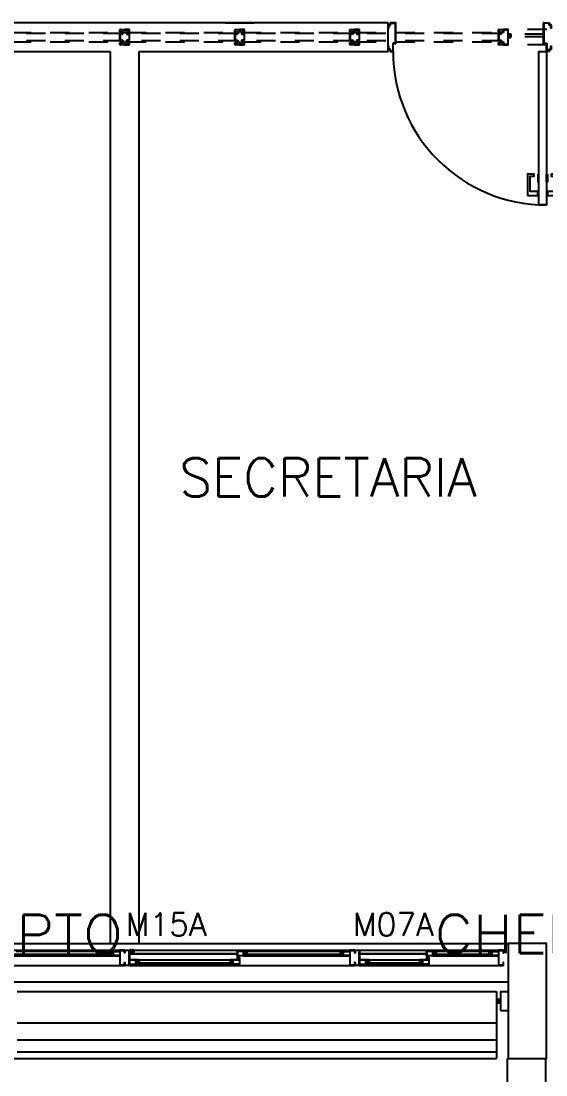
# Model space of a CAD drawing. Header units: millimetres. Extents: x 1887 to 2405, y 1100 to 1335.
# Drawn here: x 2238.64 to 2241.38, y 1181.71 to 1187.21 of the extents above; entities that cross this region are included whole.
import ezdxf

# ---------------------------------------------------------------- set-up
doc = ezdxf.new("R2010")
doc.units = ezdxf.units.MM
doc.linetypes.add('HIDDEN', pattern=[0.375, 0.25, -0.125])
for name, color, linetype in [('AR-ALV', 2, 'Continuous'), ('AR-BRISEPROJ', 1, 'HIDDEN'), ('AR-BRISES', 1, 'Continuous'), ('AR-ESQ', 1, 'Continuous'), ('AR-ESTC', 3, 'Continuous'), ('AR-PEITORIL', 1, 'Continuous'), ('AR-PORTA', 1, 'Continuous'), ('AR-TALUDE', 1, 'Continuous'), ('AR-TXTCONG', 2, 'Continuous'), ('AR-TXTESQ1-CONG', 1, 'Continuous'), ('BR-LINHAS', 1, 'Continuous'), ('BR-MONTANTE', 242, 'Continuous'), ('BR-PAINEL', 1, 'Continuous'), ('BR-SUPORTE', 1, 'Continuous'), ('DT-ESQ-BAGUETE-C', 2, 'Continuous'), ('DT-ESQ-BAGUETE-V', 1, 'Continuous'), ('DT-ESQ-CHAPA DOBRADA-V', 1, 'Continuous'), ('DT-ESQ-PERFIL CADEIRA-C', 2, 'Continuous'), ('DT-ESQ-PERFIL CADEIRA-V', 1, 'Continuous'), ('DT-ESQ-PERFIL U SIMPLES-C', 2, 'Continuous'), ('DT-ESQ-PERFIL U-C', 2, 'Continuous'), ('DT-ESQ-PERFIL U-V', 1, 'Continuous'), ('DT-ESQ-PROJ', 1, 'HIDDEN'), ('DT-ESQ-VIDRO-C', 2, 'Continuous'), ('maçaneta', 1, 'Continuous'), ('mov', 1, 'Continuous'), ('PG-PROJ', 1, 'HIDDEN'), ('PM-PERFIL U-C', 2, 'Continuous'), ('pm1', 2, 'Continuous'), ('TEXTO', 2, 'Continuous')]:
    doc.layers.add(name, color=color, linetype=linetype)
doc.styles.add('S12', font='simplex.shx', dxfattribs={"width": 1.1, "height": 0.12})
doc.styles.add('S16', font='simplex.shx', dxfattribs={"width": 1.1, "height": 0.16})
doc.styles.add('UNB-100', font='simplex.shx', dxfattribs={"height": 0.2})

# ---------------------------------------------------------------- blocks, each defined once
blk = doc.blocks.new('EF65-P')
at = {"layer": 'DT-ESQ-BAGUETE-C', "ltscale": 0.1}
for points in [[(3.1015, -0.055), (3.115, -0.055), (3.115, -0.0535), (3.102, -0.0535, -0.414214), (3.1015, -0.053), (3.1015, -0.042, -0.414214), (3.102, -0.0415), (3.115, -0.0415), (3.115, -0.04), (3.1015, -0.04, 0.414214), (3.1, -0.0415), (3.1, -0.0535, 0.414214)], [(3.81, -0.055), (3.7965, -0.055), (3.7965, -0.0535), (3.8095, -0.0535, 0.414214), (3.81, -0.053), (3.81, -0.042, 0.414214), (3.8095, -0.0415), (3.7965, -0.0415), (3.7965, -0.04), (3.81, -0.04, -0.414214), (3.8115, -0.0415), (3.8115, -0.0535, -0.414214)], [(4.3015, -0.055), (4.315, -0.055), (4.315, -0.0535), (4.302, -0.0535, -0.414214), (4.3015, -0.053), (4.3015, -0.042, -0.414214), (4.302, -0.0415), (4.315, -0.0415), (4.315, -0.04), (4.3015, -0.04, 0.414214), (4.3, -0.0415), (4.3, -0.0535, 0.414214)], [(4.7975, -0.055), (4.784, -0.055), (4.784, -0.0535), (4.797, -0.0535, 0.414214), (4.7975, -0.053), (4.7975, -0.042, 0.414214), (4.797, -0.0415), (4.784, -0.0415), (4.784, -0.04), (4.7975, -0.04, -0.414214), (4.799, -0.0415), (4.799, -0.0535, -0.414214)], [(5.0765, -0.055), (5.09, -0.055), (5.09, -0.0535), (5.077, -0.0535, -0.414214), (5.0765, -0.053), (5.0765, -0.042, -0.414214), (5.077, -0.0415), (5.09, -0.0415), (5.09, -0.04), (5.0765, -0.04, 0.414214), (5.075, -0.0415), (5.075, -0.0535, 0.414214)], [(3.2485, -0.1), (3.235, -0.1), (3.235, -0.0985), (3.248, -0.0985, 0.414214), (3.2485, -0.098), (3.2485, -0.087, 0.414214), (3.248, -0.0865), (3.235, -0.0865), (3.235, -0.085), (3.2485, -0.085, -0.414214), (3.25, -0.0865), (3.25, -0.0985, -0.414214)], [(3.7265, -0.1), (3.74, -0.1), (3.74, -0.0985), (3.727, -0.0985, -0.414214), (3.7265, -0.098), (3.7265, -0.087, -0.414214), (3.727, -0.0865), (3.74, -0.0865), (3.74, -0.085), (3.7265, -0.085, 0.414214), (3.725, -0.0865), (3.725, -0.0985, 0.414214)], [(4.4485, -0.1), (4.435, -0.1), (4.435, -0.0985), (4.448, -0.0985, 0.414214), (4.4485, -0.098), (4.4485, -0.087, 0.414214), (4.448, -0.0865), (4.435, -0.0865), (4.435, -0.085), (4.4485, -0.085, -0.414214), (4.45, -0.0865), (4.45, -0.0985, -0.414214)], [(4.714, -0.1), (4.7275, -0.1), (4.7275, -0.0985), (4.7145, -0.0985, -0.414214), (4.714, -0.098), (4.714, -0.087, -0.414214), (4.7145, -0.0865), (4.7275, -0.0865), (4.7275, -0.085), (4.714, -0.085, 0.414214), (4.7125, -0.0865), (4.7125, -0.0985, 0.414214)]]:
    blk.add_lwpolyline(points, format="xyb", close=True, dxfattribs=at)
at = {"layer": 'DT-ESQ-BAGUETE-V', "ltscale": 0.1}
for p, q in [((2.61, -0.04), (3.1015, -0.04)), ((3.81, -0.04), (4.3015, -0.04)), ((4.7975, -0.04), (5.0765, -0.04)), ((3.2485, -0.085), (3.7265, -0.085)), ((4.4485, -0.085), (4.714, -0.085))]:
    blk.add_line(p, q, dxfattribs=at)
at = {"layer": 'DT-ESQ-CHAPA DOBRADA-V', "ltscale": 0.1}
for p, q in [((3.2, -0.052), (3.7615, -0.052)), ((4.4, -0.052), (4.749, -0.052)), ((3.2, -0.055), (3.7615, -0.055)), ((4.4, -0.055), (4.749, -0.055))]:
    blk.add_line(p, q, dxfattribs=at)
at = {"layer": 'DT-ESQ-PERFIL CADEIRA-C', "ltscale": 0.1}
for p, q in [((3.15, -0.0635), (3.1015, -0.0635)), ((3.2, -0.1085), (3.2485, -0.1085)), ((3.773, -0.1085), (3.7265, -0.1085)), ((3.7635, -0.0635), (3.81, -0.0635)), ((4.35, -0.0635), (4.3015, -0.0635)), ((4.4, -0.1085), (4.4485, -0.1085)), ((4.7605, -0.1085), (4.714, -0.1085)), ((4.751, -0.0635), (4.7975, -0.0635)), ((5.125, -0.0635), (5.0765, -0.0635))]:
    blk.add_line(p, q, dxfattribs=at)
for points in [[(3.1015, -0.065), (3.15, -0.065), (3.15, -0.0635), (3.115, -0.0635, 0.198912), (3.1161, -0.0631, 0.198913), (3.1165, -0.062), (3.1165, -0.042, -0.414214), (3.117, -0.0415), (3.15, -0.0415), (3.15, -0.04), (3.1165, -0.04, 0.414214), (3.115, -0.0415), (3.115, -0.0535), (3.115, -0.055), (3.115, -0.062), (3.1015, -0.062, 1)], [(3.81, -0.062, -1), (3.81, -0.065), (3.7635, -0.065, -0.414214), (3.7615, -0.063), (3.7615, -0.042, -0.414214), (3.7635, -0.04), (3.795, -0.04, -0.414214), (3.7965, -0.0415), (3.7965, -0.062)], [(3.7965, -0.0635, -0.198913), (3.7954, -0.0631, -0.198913), (3.795, -0.062), (3.795, -0.042, 0.414214), (3.7945, -0.0415), (3.7635, -0.0415, 0.414214), (3.763, -0.042), (3.763, -0.063, 0.414214), (3.7635, -0.0635)], [(4.3015, -0.065), (4.35, -0.065), (4.35, -0.0635), (4.315, -0.0635, 0.198912), (4.3161, -0.0631, 0.198913), (4.3165, -0.062), (4.3165, -0.042, -0.414214), (4.317, -0.0415), (4.35, -0.0415), (4.35, -0.04), (4.3165, -0.04, 0.414214), (4.315, -0.0415), (4.315, -0.0535), (4.315, -0.055), (4.315, -0.062), (4.3015, -0.062, 1)], [(4.7975, -0.062, -1), (4.7975, -0.065), (4.751, -0.065, -0.414214), (4.749, -0.063), (4.749, -0.042, -0.414214), (4.751, -0.04), (4.7825, -0.04, -0.414214), (4.784, -0.0415), (4.784, -0.062)], [(4.784, -0.0635, -0.198913), (4.7829, -0.0631, -0.198913), (4.7825, -0.062), (4.7825, -0.042, 0.414214), (4.782, -0.0415), (4.751, -0.0415, 0.414214), (4.7505, -0.042), (4.7505, -0.063, 0.414214), (4.751, -0.0635)], [(5.0765, -0.065), (5.125, -0.065), (5.125, -0.0635), (5.09, -0.0635, 0.198912), (5.0911, -0.0631, 0.198913), (5.0915, -0.062), (5.0915, -0.042, -0.414214), (5.092, -0.0415), (5.125, -0.0415), (5.125, -0.04), (5.0915, -0.04, 0.414214), (5.09, -0.0415), (5.09, -0.0535), (5.09, -0.055), (5.09, -0.062), (5.0765, -0.062, 1)], [(3.2485, -0.11), (3.2, -0.11), (3.2, -0.1085), (3.235, -0.1085, -0.198912), (3.2339, -0.1081, -0.198913), (3.2335, -0.107), (3.2335, -0.087, 0.414214), (3.233, -0.0865), (3.2, -0.0865), (3.2, -0.085), (3.2335, -0.085, -0.414214), (3.235, -0.0865), (3.235, -0.0985), (3.235, -0.1), (3.235, -0.107), (3.2485, -0.107, -1)], [(3.7265, -0.107, 1), (3.7265, -0.11), (3.773, -0.11, 0.414214), (3.775, -0.108), (3.775, -0.087, 0.414214), (3.773, -0.085), (3.7415, -0.085, 0.414214), (3.74, -0.0865), (3.74, -0.107)], [(3.74, -0.1085, 0.198913), (3.7411, -0.1081, 0.198913), (3.7415, -0.107), (3.7415, -0.087, -0.414214), (3.742, -0.0865), (3.773, -0.0865, -0.414214), (3.7735, -0.087), (3.7735, -0.108, -0.414214), (3.773, -0.1085)], [(4.4485, -0.11), (4.4, -0.11), (4.4, -0.1085), (4.435, -0.1085, -0.198912), (4.4339, -0.1081, -0.198913), (4.4335, -0.107), (4.4335, -0.087, 0.414214), (4.433, -0.0865), (4.4, -0.0865), (4.4, -0.085), (4.4335, -0.085, -0.414214), (4.435, -0.0865), (4.435, -0.0985), (4.435, -0.1), (4.435, -0.107), (4.4485, -0.107, -1)], [(4.714, -0.107, 1), (4.714, -0.11), (4.7605, -0.11, 0.414214), (4.7625, -0.108), (4.7625, -0.087, 0.414214), (4.7605, -0.085), (4.729, -0.085, 0.414214), (4.7275, -0.0865), (4.7275, -0.107)], [(4.7275, -0.1085, 0.198913), (4.7286, -0.1081, 0.198913), (4.729, -0.107), (4.729, -0.087, -0.414214), (4.7295, -0.0865), (4.7605, -0.0865, -0.414214), (4.761, -0.087), (4.761, -0.108, -0.414214), (4.7605, -0.1085)]]:
    blk.add_lwpolyline(points, format="xyb", close=True, dxfattribs=at)
at = {"layer": 'DT-ESQ-PERFIL CADEIRA-V', "ltscale": 0.1}
for p, q in [((2.595, -0.065), (3.1015, -0.065)), ((3.795, -0.065), (4.3015, -0.065)), ((4.7825, -0.065), (5.0765, -0.065)), ((3.2485, -0.11), (3.7265, -0.11)), ((4.4485, -0.11), (4.714, -0.11))]:
    blk.add_line(p, q, dxfattribs=at)
at = {"layer": 'DT-ESQ-PERFIL U SIMPLES-C', "ltscale": 0.1}
for points in [[(3.7635, -0.077), (3.7715, -0.077), (3.7715, -0.0755), (3.7635, -0.0755, -0.414214), (3.763, -0.075), (3.763, -0.067, -0.414214), (3.7635, -0.0665), (3.7715, -0.0665), (3.7715, -0.065), (3.7635, -0.065, 0.414214), (3.7615, -0.067), (3.7615, -0.075, 0.414214)], [(3.773, -0.073), (3.765, -0.073), (3.765, -0.0745), (3.773, -0.0745, -0.414214), (3.7735, -0.075), (3.7735, -0.083, -0.414214), (3.773, -0.0835), (3.765, -0.0835), (3.765, -0.085), (3.773, -0.085, 0.414214), (3.775, -0.083), (3.775, -0.075, 0.414214)], [(4.751, -0.077), (4.759, -0.077), (4.759, -0.0755), (4.751, -0.0755, -0.414214), (4.7505, -0.075), (4.7505, -0.067, -0.414214), (4.751, -0.0665), (4.759, -0.0665), (4.759, -0.065), (4.751, -0.065, 0.414214), (4.749, -0.067), (4.749, -0.075, 0.414214)], [(4.7605, -0.073), (4.7525, -0.073), (4.7525, -0.0745), (4.7605, -0.0745, -0.414214), (4.761, -0.075), (4.761, -0.083, -0.414214), (4.7605, -0.0835), (4.7525, -0.0835), (4.7525, -0.085), (4.7605, -0.085, 0.414214), (4.7625, -0.083), (4.7625, -0.075, 0.414214)]]:
    blk.add_lwpolyline(points, format="xyb", close=True, dxfattribs=at)
at = {"layer": 'DT-ESQ-PERFIL U-C', "ltscale": 0.1}
for points in [[(3.175, -0.0365, 0.414214), (3.1735, -0.035), (3.1515, -0.035, 0.414214), (3.15, -0.0365), (3.15, -0.1135, 0.414214), (3.1515, -0.115), (3.1735, -0.115, 0.414214), (3.175, -0.1135), (3.175, -0.1), (3.1735, -0.1), (3.1735, -0.113, -0.414214), (3.173, -0.1135), (3.152, -0.1135, -0.414214), (3.1515, -0.113), (3.1515, -0.037, -0.414214), (3.152, -0.0365), (3.173, -0.0365, -0.414214), (3.1735, -0.037), (3.1735, -0.05), (3.175, -0.05)], [(3.175, -0.0365, -0.414214), (3.1765, -0.035), (3.1985, -0.035, -0.414214), (3.2, -0.0365), (3.2, -0.1135, -0.414214), (3.1985, -0.115), (3.1765, -0.115, -0.414214), (3.175, -0.1135), (3.175, -0.1), (3.1765, -0.1), (3.1765, -0.113, 0.414214), (3.177, -0.1135), (3.198, -0.1135, 0.414214), (3.1985, -0.113), (3.1985, -0.037, 0.414214), (3.198, -0.0365), (3.177, -0.0365, 0.414214), (3.1765, -0.037), (3.1765, -0.05), (3.175, -0.05)], [(4.375, -0.0365, 0.414214), (4.3735, -0.035), (4.3515, -0.035, 0.414214), (4.35, -0.0365), (4.35, -0.1135, 0.414214), (4.3515, -0.115), (4.3735, -0.115, 0.414214), (4.375, -0.1135), (4.375, -0.1), (4.3735, -0.1), (4.3735, -0.113, -0.414214), (4.373, -0.1135), (4.352, -0.1135, -0.414214), (4.3515, -0.113), (4.3515, -0.037, -0.414214), (4.352, -0.0365), (4.373, -0.0365, -0.414214), (4.3735, -0.037), (4.3735, -0.05), (4.375, -0.05)], [(4.375, -0.0365, -0.414214), (4.3765, -0.035), (4.3985, -0.035, -0.414214), (4.4, -0.0365), (4.4, -0.1135, -0.414214), (4.3985, -0.115), (4.3765, -0.115, -0.414214), (4.375, -0.1135), (4.375, -0.1), (4.3765, -0.1), (4.3765, -0.113, 0.414214), (4.377, -0.1135), (4.398, -0.1135, 0.414214), (4.3985, -0.113), (4.3985, -0.037, 0.414214), (4.398, -0.0365), (4.377, -0.0365, 0.414214), (4.3765, -0.037), (4.3765, -0.05), (4.375, -0.05)], [(5.15, -0.0365, 0.414214), (5.1485, -0.035), (5.1265, -0.035, 0.414214), (5.125, -0.0365), (5.125, -0.1135, 0.414214), (5.1265, -0.115), (5.1485, -0.115, 0.414214), (5.15, -0.1135), (5.15, -0.1), (5.1485, -0.1), (5.1485, -0.113, -0.414214), (5.148, -0.1135), (5.127, -0.1135, -0.414214), (5.1265, -0.113), (5.1265, -0.037, -0.414214), (5.127, -0.0365), (5.148, -0.0365, -0.414214), (5.1485, -0.037), (5.1485, -0.05), (5.15, -0.05)]]:
    blk.add_lwpolyline(points, format="xyb", close=True, dxfattribs=at)
at = {"layer": 'DT-ESQ-PERFIL U-V', "ltscale": 0.1}
for p, q in [((1.9985, -0.035), (3.1515, -0.035)), ((3.1985, -0.035), (4.3515, -0.035)), ((4.3985, -0.035), (5.1265, -0.035)), ((1.9985, -0.115), (3.1515, -0.115)), ((3.1985, -0.115), (4.3515, -0.115)), ((4.3985, -0.115), (5.1265, -0.115))]:
    blk.add_line(p, q, dxfattribs=at)
at = {"layer": 'DT-ESQ-VIDRO-C', "ltscale": 0.1}
for points in [[(3.1125, -0.06), (3.1125, -0.057), (2.599, -0.057), (2.599, -0.06)], [(3.238, -0.105), (3.238, -0.102), (3.737, -0.102), (3.737, -0.105)], [(4.3125, -0.06), (4.3125, -0.057), (3.799, -0.057), (3.799, -0.06)], [(4.438, -0.105), (4.438, -0.102), (4.7245, -0.102), (4.7245, -0.105)], [(5.0875, -0.06), (5.0875, -0.057), (4.7865, -0.057), (4.7865, -0.06)]]:
    blk.add_lwpolyline(points, close=True, dxfattribs=at)
blk = doc.blocks.new('EF142-P')
at = {"layer": 'DT-ESQ-PROJ', "color": 1, "ltscale": 0.1}
for points in [[(0.025, -0.1035), (0.025, -0.1135, -0.414214), (0.0235, -0.115), (0.0015, -0.115, -0.414214), (0, -0.1135), (0, -0.1), (0.0015, -0.1), (0.0015, -0.113, 0.414214), (0.002, -0.1135), (0.023, -0.1135, 0.414214), (0.0235, -0.113), (0.0235, -0.1035), (0.0105, -0.1035, -0.414214), (0.009, -0.102), (0.009, -0.092, -0.414214), (0.0105, -0.0905), (0.0235, -0.0905), (0.0235, -0.0595), (0.0105, -0.0595, -0.414214), (0.009, -0.058), (0.009, -0.048, -0.414214), (0.0105, -0.0465), (0.0235, -0.0465), (0.0235, -0.037, 0.414214), (0.023, -0.0365), (0.002, -0.0365, 0.414214), (0.0015, -0.037), (0.0015, -0.05), (0, -0.05), (0, -0.0365, -0.414214), (0.0015, -0.035), (0.0235, -0.035, -0.414214), (0.025, -0.0365), (0.025, -0.0465, -0.414214), (0.0235, -0.048), (0.0105, -0.048), (0.0105, -0.058), (0.0235, -0.058), (0.0235, -0.058, -0.414214), (0.025, -0.0595), (0.025, -0.0905, -0.414214), (0.0235, -0.092), (0.0235, -0.092), (0.0105, -0.092), (0.0105, -0.102), (0.0235, -0.102, -0.414214)], [(0.75, -0.1035), (0.75, -0.1135, 0.414214), (0.7515, -0.115), (0.7735, -0.115, 0.414214), (0.775, -0.1135), (0.775, -0.1), (0.7735, -0.1), (0.7735, -0.113, -0.414214), (0.773, -0.1135), (0.752, -0.1135, -0.414214), (0.7515, -0.113), (0.7515, -0.1035), (0.7645, -0.1035, 0.414214), (0.766, -0.102), (0.766, -0.092, 0.414214), (0.7645, -0.0905), (0.7515, -0.0905), (0.7515, -0.0595), (0.7645, -0.0595, 0.414214), (0.766, -0.058), (0.766, -0.048, 0.414214), (0.7645, -0.0465), (0.7515, -0.0465), (0.7515, -0.037, -0.414214), (0.752, -0.0365), (0.773, -0.0365, -0.414214), (0.7735, -0.037), (0.7735, -0.05), (0.775, -0.05), (0.775, -0.0365, 0.414214), (0.7735, -0.035), (0.7515, -0.035, 0.414214), (0.75, -0.0365), (0.75, -0.0465, 0.414214), (0.7515, -0.048), (0.7645, -0.048), (0.7645, -0.058), (0.7515, -0.058), (0.7515, -0.058, 0.414214), (0.75, -0.0595), (0.75, -0.0905, 0.414214), (0.7515, -0.092), (0.7515, -0.092), (0.7645, -0.092), (0.7645, -0.102), (0.7515, -0.102, 0.414214)], [(0.8, -0.1035), (0.8, -0.1135, -0.414214), (0.7985, -0.115), (0.7765, -0.115, -0.414214), (0.775, -0.1135), (0.775, -0.1), (0.7765, -0.1), (0.7765, -0.113, 0.414214), (0.777, -0.1135), (0.798, -0.1135, 0.414214), (0.7985, -0.113), (0.7985, -0.1035), (0.7855, -0.1035, -0.414214), (0.784, -0.102), (0.784, -0.092, -0.414214), (0.7855, -0.0905), (0.7985, -0.0905), (0.7985, -0.0595), (0.7855, -0.0595, -0.414214), (0.784, -0.058), (0.784, -0.048, -0.414214), (0.7855, -0.0465), (0.7985, -0.0465), (0.7985, -0.037, 0.414214), (0.798, -0.0365), (0.777, -0.0365, 0.414214), (0.7765, -0.037), (0.7765, -0.05), (0.775, -0.05), (0.775, -0.0365, -0.414214), (0.7765, -0.035), (0.7985, -0.035, -0.414214), (0.8, -0.0365), (0.8, -0.0465, -0.414214), (0.7985, -0.048), (0.7855, -0.048), (0.7855, -0.058), (0.7985, -0.058), (0.7985, -0.058, -0.414214), (0.8, -0.0595), (0.8, -0.0905, -0.414214), (0.7985, -0.092), (0.7985, -0.092), (0.7855, -0.092), (0.7855, -0.102), (0.7985, -0.102, -0.414214)], [(1.35, -0.1035), (1.35, -0.1135, 0.414214), (1.3515, -0.115), (1.3735, -0.115, 0.414214), (1.375, -0.1135), (1.375, -0.1), (1.3735, -0.1), (1.3735, -0.113, -0.414214), (1.373, -0.1135), (1.352, -0.1135, -0.414214), (1.3515, -0.113), (1.3515, -0.1035), (1.3645, -0.1035, 0.414214), (1.366, -0.102), (1.366, -0.092, 0.414214), (1.3645, -0.0905), (1.3515, -0.0905), (1.3515, -0.0595), (1.3645, -0.0595, 0.414214), (1.366, -0.058), (1.366, -0.048, 0.414214), (1.3645, -0.0465), (1.3515, -0.0465), (1.3515, -0.037, -0.414214), (1.352, -0.0365), (1.373, -0.0365, -0.414214), (1.3735, -0.037), (1.3735, -0.05), (1.375, -0.05), (1.375, -0.0365, 0.414214), (1.3735, -0.035), (1.3515, -0.035, 0.414214), (1.35, -0.0365), (1.35, -0.0465, 0.414214), (1.3515, -0.048), (1.3645, -0.048), (1.3645, -0.058), (1.3515, -0.058), (1.3515, -0.058, 0.414214), (1.35, -0.0595), (1.35, -0.0905, 0.414214), (1.3515, -0.092), (1.3515, -0.092), (1.3645, -0.092), (1.3645, -0.102), (1.3515, -0.102, 0.414214)], [(1.4, -0.1035), (1.4, -0.1135, -0.414214), (1.3985, -0.115), (1.3765, -0.115, -0.414214), (1.375, -0.1135), (1.375, -0.1), (1.3765, -0.1), (1.3765, -0.113, 0.414214), (1.377, -0.1135), (1.398, -0.1135, 0.414214), (1.3985, -0.113), (1.3985, -0.1035), (1.3855, -0.1035, -0.414214), (1.384, -0.102), (1.384, -0.092, -0.414214), (1.3855, -0.0905), (1.3985, -0.0905), (1.3985, -0.0595), (1.3855, -0.0595, -0.414214), (1.384, -0.058), (1.384, -0.048, -0.414214), (1.3855, -0.0465), (1.3985, -0.0465), (1.3985, -0.037, 0.414214), (1.398, -0.0365), (1.377, -0.0365, 0.414214), (1.3765, -0.037), (1.3765, -0.05), (1.375, -0.05), (1.375, -0.0365, -0.414214), (1.3765, -0.035), (1.3985, -0.035, -0.414214), (1.4, -0.0365), (1.4, -0.0465, -0.414214), (1.3985, -0.048), (1.3855, -0.048), (1.3855, -0.058), (1.3985, -0.058), (1.3985, -0.058, -0.414214), (1.4, -0.0595), (1.4, -0.0905, -0.414214), (1.3985, -0.092), (1.3985, -0.092), (1.3855, -0.092), (1.3855, -0.102), (1.3985, -0.102, -0.414214)], [(1.95, -0.1035), (1.95, -0.1135, 0.414214), (1.9515, -0.115), (1.9735, -0.115, 0.414214), (1.975, -0.1135), (1.975, -0.1), (1.9735, -0.1), (1.9735, -0.113, -0.414214), (1.973, -0.1135), (1.952, -0.1135, -0.414214), (1.9515, -0.113), (1.9515, -0.1035), (1.9645, -0.1035, 0.414214), (1.966, -0.102), (1.966, -0.092, 0.414214), (1.9645, -0.0905), (1.9515, -0.0905), (1.9515, -0.0595), (1.9645, -0.0595, 0.414214), (1.966, -0.058), (1.966, -0.048, 0.414214), (1.9645, -0.0465), (1.9515, -0.0465), (1.9515, -0.037, -0.414214), (1.952, -0.0365), (1.973, -0.0365, -0.414214), (1.9735, -0.037), (1.9735, -0.05), (1.975, -0.05), (1.975, -0.0365, 0.414214), (1.9735, -0.035), (1.9515, -0.035, 0.414214), (1.95, -0.0365), (1.95, -0.0465, 0.414214), (1.9515, -0.048), (1.9645, -0.048), (1.9645, -0.058), (1.9515, -0.058), (1.9515, -0.058, 0.414214), (1.95, -0.0595), (1.95, -0.0905, 0.414214), (1.9515, -0.092), (1.9515, -0.092), (1.9645, -0.092), (1.9645, -0.102), (1.9515, -0.102, 0.414214)], [(2, -0.1035), (2, -0.1135, -0.414214), (1.9985, -0.115), (1.9765, -0.115, -0.414214), (1.975, -0.1135), (1.975, -0.1), (1.9765, -0.1), (1.9765, -0.113, 0.414214), (1.977, -0.1135), (1.998, -0.1135, 0.414214), (1.9985, -0.113), (1.9985, -0.1035), (1.9855, -0.1035, -0.414214), (1.984, -0.102), (1.984, -0.092, -0.414214), (1.9855, -0.0905), (1.9985, -0.0905), (1.9985, -0.0595), (1.9855, -0.0595, -0.414214), (1.984, -0.058), (1.984, -0.048, -0.414214), (1.9855, -0.0465), (1.9985, -0.0465), (1.9985, -0.037, 0.414214), (1.998, -0.0365), (1.977, -0.0365, 0.414214), (1.9765, -0.037), (1.9765, -0.05), (1.975, -0.05), (1.975, -0.0365, -0.414214), (1.9765, -0.035), (1.9985, -0.035, -0.414214), (2, -0.0365), (2, -0.0465, -0.414214), (1.9985, -0.048), (1.9855, -0.048), (1.9855, -0.058), (1.9985, -0.058), (1.9985, -0.058, -0.414214), (2, -0.0595), (2, -0.0905, -0.414214), (1.9985, -0.092), (1.9985, -0.092), (1.9855, -0.092), (1.9855, -0.102), (1.9985, -0.102, -0.414214)]]:
    blk.add_lwpolyline(points, format="xyb", close=True, dxfattribs=at)
for points in [[(0.7625, -0.056), (0.7625, -0.05), (0.0125, -0.05), (0.0125, -0.056)], [(1.3625, -0.056), (1.3625, -0.05), (0.7875, -0.05), (0.7875, -0.056)], [(1.9625, -0.056), (1.9625, -0.05), (1.3875, -0.05), (1.3875, -0.056)], [(2.5625, -0.056), (2.5625, -0.05), (1.9875, -0.05), (1.9875, -0.056)], [(0.7625, -0.094), (0.7625, -0.1), (0.0125, -0.1), (0.0125, -0.094)], [(1.3625, -0.094), (1.3625, -0.1), (0.7875, -0.1), (0.7875, -0.094)], [(1.9625, -0.094), (1.9625, -0.1), (1.3875, -0.1), (1.3875, -0.094)], [(2.5625, -0.094), (2.5625, -0.1), (1.9875, -0.1), (1.9875, -0.094)]]:
    blk.add_lwpolyline(points, close=True, dxfattribs=at)
blk = doc.blocks.new('EF02A-P')
at = {"layer": 'DT-ESQ-PROJ', "color": 1, "ltscale": 0.1}
for p, q in [((0.0235, 0.115), (0.8265, 0.115)), ((0.0385, 0.0735), (0.8115, 0.0735)), ((0.0385, 0.0585), (0.8115, 0.0585)), ((0.0235, 0.035), (0.8265, 0.035))]:
    blk.add_line(p, q, dxfattribs=at)
for points in [[(0.025, 0.0984), (0.025, 0.0765), (0.0385, 0.0765, -1), (0.0385, 0.0735), (0.025, 0.0735), (0.025, 0.0365, -0.414214), (0.0235, 0.035), (0.0015, 0.035, -0.414214), (0, 0.0365), (0, 0.05), (0.0015, 0.05), (0.0015, 0.0365), (0.0235, 0.0365), (0.0235, 0.0735, -0.414214), (0.025, 0.075, -0.414214), (0.0235, 0.0765), (0.0235, 0.0984), (0.0235, 0.1135), (0.0015, 0.1135), (0.0015, 0.1), (0, 0.1), (0, 0.1135, -0.414214), (0.0015, 0.115), (0.0235, 0.115, -0.414214), (0.025, 0.1135)], [(0.825, 0.0984), (0.825, 0.0765), (0.8115, 0.0765, 1), (0.8115, 0.0735), (0.825, 0.0735), (0.825, 0.0365, 0.414214), (0.8265, 0.035), (0.8485, 0.035, 0.414214), (0.85, 0.0365), (0.85, 0.05), (0.8485, 0.05), (0.8485, 0.0365), (0.8265, 0.0365), (0.8265, 0.0735, 0.414214), (0.825, 0.075, 0.414214), (0.8265, 0.0765), (0.8265, 0.0984), (0.8265, 0.1135), (0.8485, 0.1135), (0.8485, 0.1), (0.85, 0.1), (0.85, 0.1135, 0.414214), (0.8485, 0.115), (0.8265, 0.115, 0.414214), (0.825, 0.1135)], [(0.039, 0.0585), (0.0255, 0.0585), (0.0255, 0.06), (0.039, 0.06), (0.039, 0.072), (0.0255, 0.072), (0.0255, 0.0735), (0.039, 0.0735, -0.414214), (0.0405, 0.072), (0.0405, 0.06, -0.414214)], [(0.811, 0.0585), (0.8245, 0.0585), (0.8245, 0.06), (0.811, 0.06), (0.811, 0.072), (0.8245, 0.072), (0.8245, 0.0735), (0.811, 0.0735, 0.414214), (0.8095, 0.072), (0.8095, 0.06, 0.414214)]]:
    blk.add_lwpolyline(points, format="xyb", close=True, dxfattribs=at)
for points in [[(0.025, 0.075), (0.0385, 0.075)], [(0.8115, 0.075), (0.825, 0.075)]]:
    blk.add_lwpolyline(points, dxfattribs=at)
blk = doc.blocks.new('BR-MODULO2')
at = {"layer": 'BR-LINHAS'}
for p, q in [((2.64, -0.2648), (5.14, -0.2648)), ((2.64, -0.3524), (5.14, -0.3524)), ((2.64, -0.4147), (5.14, -0.4147))]:
    blk.add_line(p, q, dxfattribs=at)
at = {"layer": 'BR-MONTANTE'}
for p, q in [((5.16, -0.1), (5.16, -0.2)), ((5.16, -0.1), (5.2, -0.1)), ((5.2, -0.1), (5.2, -0.2)), ((5.16, -0.2), (5.2, -0.2))]:
    blk.add_line(p, q, dxfattribs=at)
at = {"layer": 'BR-PAINEL'}
for p, q in [((2.64, -0.1), (5.14, -0.1)), ((5.14, -0.1), (5.14, -0.45)), ((2.64, -0.45), (5.14, -0.45))]:
    blk.add_line(p, q, dxfattribs=at)
at = {"layer": 'BR-SUPORTE'}
for p, q in [((5.14, -0.14), (5.16, -0.14)), ((5.14, -0.16), (5.16, -0.16)), ((5.15, -0.14), (5.15, -0.16))]:
    blk.add_line(p, q, dxfattribs=at)
blk = doc.blocks.new('PG-MODULO2-PJ-B')
at = {"layer": 'PG-PROJ'}
for p, q in [((5.6, 0), (5.6, -3)), ((0.2, 0), (5.4, 0)), ((5.4, 0), (5.4, -3))]:
    blk.add_line(p, q, dxfattribs=at)
blk = doc.blocks.new('PM3C')
at = {"layer": 'maçaneta'}
for points in [[(0.02, 0.9), (-0.035, 0.9), (-0.035, 0.79), (0, 0.79), (0, 0.8), (-0.02, 0.8), (-0.02, 0.8785, -0.414214), (-0.0185, 0.88), (0.02, 0.88)], [(0.125, 0.9), (0.07, 0.9), (0.07, 0.88), (0.1085, 0.88, -0.414214), (0.11, 0.8785), (0.11, 0.8), (0.09, 0.8), (0.09, 0.79), (0.125, 0.79)]]:
    blk.add_lwpolyline(points, format="xyb", close=True, dxfattribs=at)
for points in [[(0.02, 0.79), (0.02, 0.83), (0.025, 0.83), (0.025, 0.79)], [(0.07, 0.79), (0.07, 0.83), (0.065, 0.83), (0.065, 0.79)]]:
    blk.add_lwpolyline(points, close=True, dxfattribs=at)
at = {"layer": 'mov'}
blk.add_arc((0.025, 0.15), 0.8, 0, 90, dxfattribs=at)
at = {"layer": 'PM-PERFIL U-C'}
for p, q in [((0, 0.12), (0, 0.1385)), ((0.002, 0.12), (0, 0.12)), ((0.0015, 0.14), (0.01, 0.14)), ((0.002, 0.138), (0.002, 0.12)), ((0.0105, 0.138), (0.002, 0.138)), ((0.01, 0.14), (0.01, 0.1485)), ((0.0115, 0.15), (0.0235, 0.15)), ((0.012, 0.148), (0.012, 0.1395)), ((0.023, 0.148), (0.012, 0.148)), ((0.023, 0.1085), (0.023, 0.148)), ((0.025, 0.1485), (0.025, 0.109)), ((0.825, 0.1485), (0.825, 0.109)), ((0.8385, 0.15), (0.8265, 0.15)), ((0.827, 0.148), (0.838, 0.148)), ((0.827, 0.1085), (0.827, 0.148)), ((0.838, 0.148), (0.838, 0.1395)), ((0.8395, 0.138), (0.848, 0.138)), ((0.84, 0.14), (0.84, 0.1485)), ((0.8485, 0.14), (0.84, 0.14)), ((0.848, 0.138), (0.848, 0.12)), ((0.848, 0.12), (0.85, 0.12)), ((0.85, 0.12), (0.85, 0.1385)), ((0.038, 0.107), (0.0245, 0.107)), ((0.0385, 0.109), (0.025, 0.109)), ((0.038, 0.107), (0.038, 0.002)), ((0.04, 0.1075), (0.04, 0.0015)), ((0.81, 0.1075), (0.81, 0.0015)), ((0.8115, 0.109), (0.825, 0.109)), ((0.812, 0.107), (0.8255, 0.107)), ((0.812, 0.107), (0.812, 0.002)), ((0, 0.03), (0.002, 0.03)), ((0, 0.0115), (0, 0.03)), ((0.01, 0.01), (0.0015, 0.01)), ((0.002, 0.03), (0.002, 0.012)), ((0.002, 0.012), (0.0105, 0.012)), ((0.01, 0.0015), (0.01, 0.01)), ((0.0385, 0), (0.0115, 0)), ((0.012, 0.0105), (0.012, 0.002)), ((0.012, 0.002), (0.038, 0.002)), ((0.8115, 0), (0.8385, 0)), ((0.838, 0.002), (0.812, 0.002)), ((0.838, 0.0105), (0.838, 0.002)), ((0.848, 0.012), (0.8395, 0.012)), ((0.84, 0.0015), (0.84, 0.01)), ((0.84, 0.01), (0.8485, 0.01)), ((0.85, 0.03), (0.848, 0.03)), ((0.848, 0.03), (0.848, 0.012)), ((0.85, 0.0115), (0.85, 0.03))]:
    blk.add_line(p, q, dxfattribs=at)
for centre, start, end in [((0.0015, 0.1385), 90, 180), ((0.0115, 0.1485), 90, 180), ((0.0105, 0.1395), 270, 0), ((0.0235, 0.1485), 360, 90), ((0.8265, 0.1485), 90, 180), ((0.8395, 0.1395), 180, 270), ((0.8385, 0.1485), 0, 90), ((0.8485, 0.1385), 0, 90), ((0.0245, 0.1085), 180, 270), ((0.0385, 0.1075), 0, 90), ((0.8115, 0.1075), 90, 180), ((0.8255, 0.1085), 270, 0), ((0.0015, 0.0115), 180, 270), ((0.0115, 0.0015), 180, 270), ((0.0105, 0.0105), 0, 90), ((0.0385, 0.0015), 269.9386, 0), ((0.8115, 0.0015), 180, 270.0614), ((0.8395, 0.0105), 90, 180), ((0.8385, 0.0015), 270, 0), ((0.8485, 0.0115), 270, 0)]:
    blk.add_arc(centre, 0.0015, start, end, dxfattribs=at)
at = {"layer": 'pm1'}
blk.add_lwpolyline([(0.065, 0.95), (0.065, 0.15), (0.025, 0.15), (0.025, 0.95)], close=True, dxfattribs=at)

msp = doc.modelspace()

# ---------------------------------------------------------------- linework, layer by layer
at = {"layer": 'AR-ALV'}
for p, q in [((2240.5597, 1187.1985), (2238.5847, 1187.1985)), ((2239.7097, 1187.1985), (2239.8597, 1187.1985)), ((2240.5597, 1187.0485), (2240.5597, 1187.1985)), ((2238.5847, 1187.0485), (2239.1097, 1187.0485)), ((2239.1097, 1187.0485), (2239.1097, 1182.3985)), ((2239.2597, 1182.3985), (2239.2597, 1187.0485)), ((2239.2597, 1187.0485), (2240.5597, 1187.0485)), ((2239.1097, 1182.3985), (2239.2597, 1182.3985))]:
    msp.add_line(p, q, dxfattribs=at)
at = {"layer": 'AR-ESTC'}
msp.add_lwpolyline([(2241.1847, 1181.7985), (2241.3847, 1181.7985), (2241.3847, 1182.3985), (2241.1847, 1182.3985)], close=True, dxfattribs=at)
at = {"layer": 'AR-PEITORIL'}
for p, q in [((2236.0097, 1182.3985), (2241.1847, 1182.3985)), ((2235.9847, 1182.1985), (2241.1847, 1182.1985))]:
    msp.add_line(p, q, dxfattribs=at)
at = {"layer": 'AR-TALUDE'}
msp.add_open_spline([(2209.6023, 1181.907), (2210.1055, 1175.4093), (2212.7919, 1160.4134), (2230.1765, 1147.2677), (2241.402, 1149.9808), (2249.6832, 1155.6803), (2256.8602, 1168.1826), (2261.8663, 1179.1126), (2266.4303, 1187.8269), (2268.4755, 1193.7303)], degree=3, knots=[0.874603, 0.874603, 0.874603, 0.874603, 13.033613, 24.300817, 33.994288, 45.623477, 57.311406, 66.544355, 85.146679, 85.146679, 85.146679, 85.146679], dxfattribs=at)

# ---------------------------------------------------------------- block references
at = {"layer": 'AR-BRISEPROJ'}
msp.add_blockref('PG-MODULO2-PJ-B', (2235.7787, 1181.7985), dxfattribs=at)
at = {"layer": 'AR-BRISES'}
msp.add_blockref('BR-MODULO2', (2235.9847, 1182.2485), dxfattribs=at)
at = {"layer": 'AR-ESQ', "rotation": 180}
for name, p in [('EF142-P', (2241.1597, 1187.0485)), ('EF02A-P', (2242.0097, 1187.1985))]:
    msp.add_blockref(name, p, dxfattribs=at)
at = {"layer": 'AR-ESQ'}
msp.add_blockref('EF65-P', (2236.0097, 1182.3985), dxfattribs=at)
at = {"layer": 'AR-PORTA', "rotation": 180}
msp.add_blockref('PM3C', (2241.4097, 1187.1985), dxfattribs=at)

# ---------------------------------------------------------------- texts
at = {"layer": 'AR-TXTCONG', "style": 'S16', "width": 1.1}
for p in [(2237.1579, 1182.3482), (2240.8023, 1182.3482)]:
    msp.add_text('CHEFE DEPTO.', height=0.2, rotation=360, dxfattribs=at).set_placement(p)
at = {"layer": 'AR-TXTESQ1-CONG', "style": 'S12'}
for s, p in [('M15A', (2239.1909, 1182.4376)), ('M07A', (2240.3756, 1182.4376))]:
    msp.add_text(s, height=0.12, dxfattribs=at).set_placement(p)
at = {"layer": 'TEXTO', "style": 'UNB-100'}
msp.add_text('SECRETARIA', height=0.2, dxfattribs=at).set_placement((2239.4691, 1184.7281))

doc.saveas('drawing.dxf')
